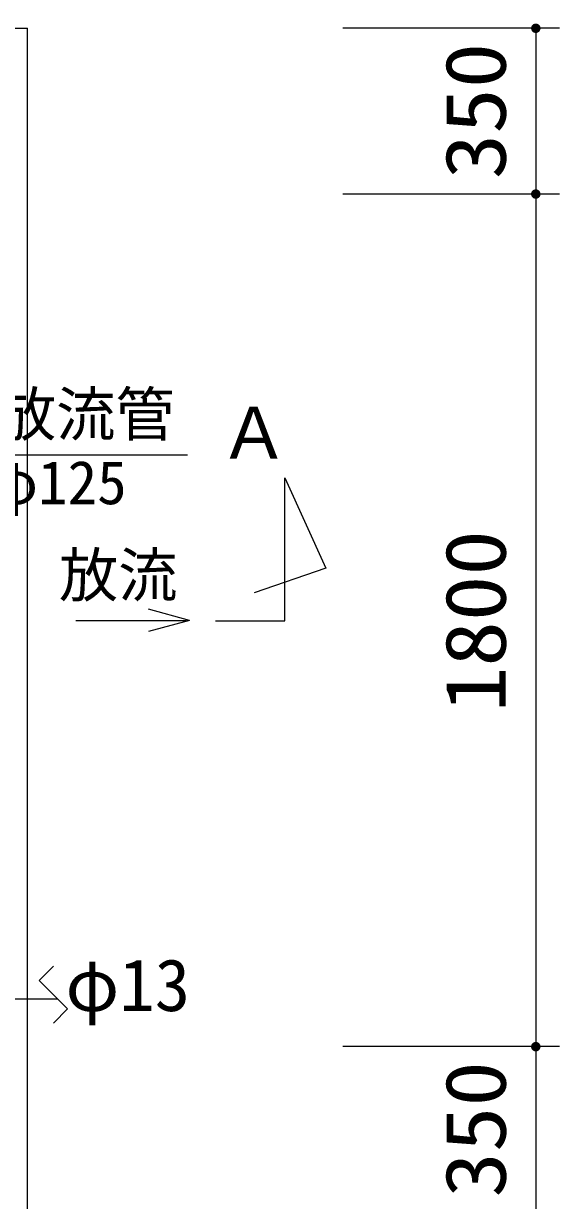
# Model space of a CAD drawing. Units: millimetres, scale not verified. Extents: x -14850 to 14850, y -10500 to 10500.
# Drawn here: x -6518 to -5386, y -474 to 2011 of the extents above; entities that cross this region are included whole.
import ezdxf
from ezdxf.enums import TextEntityAlignment as Align

# ---------------------------------------------------------------- set-up
doc = ezdxf.new("R2010")
doc.units = ezdxf.units.MM
doc.header["$LTSCALE"] = 50
for name, color, linetype, lineweight in [('0-0_機器', 3, 'Continuous', 25), ('0-1_空気管', 3, 'Continuous', 25), ('0-5_製作', 5, 'Continuous', 25)]:
    doc.layers.add(name, color=color, linetype=linetype, lineweight=lineweight)
doc.styles.add('ＭＳ ゴシック', font='')
doc.styles.get('ＭＳ ゴシック').set_extended_font_data('MS Gothic')

msp = doc.modelspace()

# ---------------------------------------------------------------- linework, layer by layer
at = {"layer": '0-0_機器', "color": 2}
for p in [(-10209.58, 2001.19), (-6509.58, -498.81)]:
    msp.add_line(p, (-6509.58, 2001.19), dxfattribs=at)
at = {"layer": '0-0_機器'}
msp.add_lwpolyline([(-6112.42, 750.36), (-5966.06, 750.36), (-5966.06, 1051.87), (-5879.54, 861.53), (-6030.94, 809.63)], dxfattribs=at)
at = {"layer": '0-1_空気管'}
msp.add_line((-6558.76, 1100.56), (-6171.52, 1100.56), dxfattribs=at)
at = {"layer": '0-1_空気管', "color": 4}
for p, q in [((-6167.19, 751.19), (-6254.13, 774.48)), ((-6407.47, 751.19), (-6173.43, 751.19)), ((-6167.19, 751.19), (-6254.13, 727.89))]:
    msp.add_line(p, q, dxfattribs=at)
at = {"layer": '0-5_製作', "color": 2}
for p, q in [((-5385.65, 2001.19), (-5843.22, 2001.19)), ((-5435.65, 2001.19), (-5435.65, 1651.19)), ((-5385.65, 1651.19), (-5843.22, 1651.19)), ((-5435.65, 1651.19), (-5435.65, -148.81)), ((-5385.65, -148.81), (-5843.22, -148.81)), ((-5435.65, -148.81), (-5435.65, -498.81))]:
    msp.add_line(p, q, dxfattribs=at)
at = {"layer": '0-5_製作', "color": 7}
for p, q in [((-6484.88, -9.04), (-6454.88, 20.96)), ((-6424.88, -69.04), (-6484.88, -9.04)), ((-6454.88, -99.04), (-6424.88, -69.04))]:
    msp.add_line(p, q, dxfattribs=at)
at = {"layer": '0-5_製作', "color": 6}
msp.add_line((-6445.1, -48.81), (-7276.08, -48.81), dxfattribs=at)
at = {"layer": '0-5_製作'}
for points in [[(-5442.5, 2008.48), (-5445.65, 2001.19), (-5443.36, 2007.56)], [(-5442.5, 2008.48), (-5435.65, 2001.19), (-5445.65, 2001.19)], [(-5443.36, 2007.56), (-5445.65, 2001.19), (-5445.63, 2001.81)], [(-5435.65, 2001.19), (-5445.57, 1999.93), (-5445.65, 2001.19)], [(-5443.36, 2007.56), (-5445.63, 2001.81), (-5444.09, 2006.54)], [(-5444.09, 2006.54), (-5445.63, 2001.81), (-5445.47, 2003.06)], [(-5435.65, 2001.19), (-5445.34, 1998.7), (-5445.57, 1999.93)], [(-5444.09, 2006.54), (-5445.47, 2003.06), (-5444.7, 2005.44)], [(-5444.7, 2005.44), (-5445.47, 2003.06), (-5445.16, 2004.28)], [(-5435.65, 2001.19), (-5444.95, 1997.51), (-5445.34, 1998.7)], [(-5435.65, 2001.19), (-5444.41, 1996.37), (-5444.95, 1997.51)], [(-5435.65, 2001.19), (-5443.74, 1995.31), (-5444.41, 1996.37)], [(-5435.65, 2001.19), (-5442.94, 1994.34), (-5443.74, 1995.31)], [(-5435.65, 2001.19), (-5442.02, 1993.48), (-5442.94, 1994.34)], [(-5441.53, 2009.28), (-5435.65, 2001.19), (-5442.5, 2008.48)], [(-5435.65, 2001.19), (-5441.01, 1992.74), (-5442.02, 1993.48)], [(-5440.47, 2009.95), (-5435.65, 2001.19), (-5441.53, 2009.28)], [(-5435.65, 2001.19), (-5439.91, 1992.14), (-5441.01, 1992.74)], [(-5439.33, 2010.48), (-5435.65, 2001.19), (-5440.47, 2009.95)], [(-5435.65, 2001.19), (-5438.74, 1991.68), (-5439.91, 1992.14)], [(-5438.14, 2010.87), (-5435.65, 2001.19), (-5439.33, 2010.48)], [(-5435.65, 1991.19), (-5438.74, 1991.68), (-5435.65, 2001.19)], [(-5435.65, 1991.19), (-5437.52, 1991.36), (-5438.74, 1991.68)], [(-5436.9, 2011.11), (-5435.65, 2001.19), (-5438.14, 2010.87)], [(-5435.65, 1991.19), (-5436.28, 1991.21), (-5437.52, 1991.36)], [(-5435.65, 2011.19), (-5435.65, 2001.19), (-5436.9, 2011.11)], [(-5435.02, 2011.17), (-5435.65, 2001.19), (-5435.65, 2011.19)], [(-5433.78, 2011.01), (-5435.65, 2001.19), (-5435.02, 2011.17)], [(-5432.56, 2010.7), (-5435.65, 2001.19), (-5433.78, 2011.01)], [(-5431.39, 2010.23), (-5435.65, 2001.19), (-5432.56, 2010.7)], [(-5431.39, 2010.23), (-5425.65, 2001.19), (-5435.65, 2001.19)], [(-5425.65, 2001.19), (-5435.65, 1991.19), (-5435.65, 2001.19)], [(-5425.65, 2001.19), (-5434.4, 1991.27), (-5435.65, 1991.19)], [(-5425.65, 2001.19), (-5433.16, 1991.5), (-5434.4, 1991.27)], [(-5425.65, 2001.19), (-5431.97, 1991.89), (-5433.16, 1991.5)], [(-5425.65, 2001.19), (-5430.83, 1992.42), (-5431.97, 1991.89)], [(-5430.29, 2009.63), (-5425.65, 2001.19), (-5431.39, 2010.23)], [(-5425.65, 2001.19), (-5429.77, 1993.1), (-5430.83, 1992.42)], [(-5429.28, 2008.89), (-5425.65, 2001.19), (-5430.29, 2009.63)], [(-5425.65, 2001.19), (-5428.81, 1993.9), (-5429.77, 1993.1)], [(-5428.36, 2008.03), (-5425.65, 2001.19), (-5429.28, 2008.89)], [(-5425.65, 2001.19), (-5427.95, 1994.81), (-5428.81, 1993.9)], [(-5427.56, 2007.06), (-5425.65, 2001.19), (-5428.36, 2008.03)], [(-5425.67, 2000.56), (-5427.95, 1994.81), (-5425.65, 2001.19)], [(-5425.67, 2000.56), (-5427.21, 1995.83), (-5427.95, 1994.81)], [(-5426.89, 2006), (-5425.65, 2001.19), (-5427.56, 2007.06)], [(-5425.83, 1999.31), (-5427.21, 1995.83), (-5425.67, 2000.56)], [(-5425.83, 1999.31), (-5426.6, 1996.93), (-5427.21, 1995.83)], [(-5426.35, 2004.87), (-5425.65, 2001.19), (-5426.89, 2006)], [(-5426.14, 1998.1), (-5426.6, 1996.93), (-5425.83, 1999.31)], [(-5425.96, 2003.67), (-5425.65, 2001.19), (-5426.35, 2004.87)], [(-5425.73, 2002.44), (-5425.65, 2001.19), (-5425.96, 2003.67)], [(-5443.36, 1657.56), (-5445.65, 1651.19), (-5444.09, 1656.54)], [(-5443.36, 1657.56), (-5435.65, 1651.19), (-5445.65, 1651.19)], [(-5444.09, 1656.54), (-5445.65, 1651.19), (-5445.63, 1651.81)], [(-5435.65, 1651.19), (-5445.57, 1649.93), (-5445.65, 1651.19)], [(-5444.09, 1656.54), (-5445.63, 1651.81), (-5444.7, 1655.44)], [(-5444.7, 1655.44), (-5445.63, 1651.81), (-5445.47, 1653.06)], [(-5435.65, 1651.19), (-5445.34, 1648.7), (-5445.57, 1649.93)], [(-5444.7, 1655.44), (-5445.47, 1653.06), (-5445.16, 1654.28)], [(-5435.65, 1651.19), (-5444.95, 1647.51), (-5445.34, 1648.7)], [(-5435.65, 1651.19), (-5444.41, 1646.37), (-5444.95, 1647.51)], [(-5435.65, 1651.19), (-5443.74, 1645.31), (-5444.41, 1646.37)], [(-5435.65, 1651.19), (-5442.94, 1644.34), (-5443.74, 1645.31)], [(-5442.5, 1658.48), (-5435.65, 1651.19), (-5443.36, 1657.56)], [(-5435.65, 1651.19), (-5442.02, 1643.48), (-5442.94, 1644.34)], [(-5441.53, 1659.28), (-5435.65, 1651.19), (-5442.5, 1658.48)], [(-5435.65, 1651.19), (-5441.01, 1642.74), (-5442.02, 1643.48)], [(-5440.47, 1659.95), (-5435.65, 1651.19), (-5441.53, 1659.28)], [(-5435.65, 1651.19), (-5439.91, 1642.14), (-5441.01, 1642.74)], [(-5439.33, 1660.48), (-5435.65, 1651.19), (-5440.47, 1659.95)], [(-5435.65, 1651.19), (-5438.74, 1641.68), (-5439.91, 1642.14)], [(-5438.14, 1660.87), (-5435.65, 1651.19), (-5439.33, 1660.48)], [(-5435.65, 1651.19), (-5437.52, 1641.36), (-5438.74, 1641.68)], [(-5436.9, 1661.11), (-5435.65, 1651.19), (-5438.14, 1660.87)], [(-5435.65, 1641.19), (-5437.52, 1641.36), (-5435.65, 1651.19)], [(-5435.65, 1641.19), (-5436.28, 1641.21), (-5437.52, 1641.36)], [(-5435.65, 1661.19), (-5435.65, 1651.19), (-5436.9, 1661.11)], [(-5435.02, 1661.17), (-5435.65, 1651.19), (-5435.65, 1661.19)], [(-5433.78, 1661.01), (-5435.65, 1651.19), (-5435.02, 1661.17)], [(-5432.56, 1660.7), (-5435.65, 1651.19), (-5433.78, 1661.01)], [(-5432.56, 1660.7), (-5425.65, 1651.19), (-5435.65, 1651.19)], [(-5425.65, 1651.19), (-5435.65, 1641.19), (-5435.65, 1651.19)], [(-5425.65, 1651.19), (-5434.4, 1641.27), (-5435.65, 1641.19)], [(-5425.65, 1651.19), (-5433.16, 1641.5), (-5434.4, 1641.27)], [(-5425.65, 1651.19), (-5431.97, 1641.89), (-5433.16, 1641.5)], [(-5431.39, 1660.23), (-5425.65, 1651.19), (-5432.56, 1660.7)], [(-5425.65, 1651.19), (-5430.83, 1642.42), (-5431.97, 1641.89)], [(-5430.29, 1659.63), (-5425.65, 1651.19), (-5431.39, 1660.23)], [(-5425.65, 1651.19), (-5429.77, 1643.1), (-5430.83, 1642.42)], [(-5429.28, 1658.89), (-5425.65, 1651.19), (-5430.29, 1659.63)], [(-5425.65, 1651.19), (-5428.81, 1643.9), (-5429.77, 1643.1)], [(-5428.36, 1658.03), (-5425.65, 1651.19), (-5429.28, 1658.89)], [(-5425.65, 1651.19), (-5427.95, 1644.81), (-5428.81, 1643.9)], [(-5427.56, 1657.06), (-5425.65, 1651.19), (-5428.36, 1658.03)], [(-5425.65, 1651.19), (-5427.21, 1645.83), (-5427.95, 1644.81)], [(-5426.89, 1656), (-5425.65, 1651.19), (-5427.56, 1657.06)], [(-5425.67, 1650.56), (-5427.21, 1645.83), (-5425.65, 1651.19)], [(-5425.67, 1650.56), (-5426.6, 1646.93), (-5427.21, 1645.83)], [(-5426.35, 1654.87), (-5425.65, 1651.19), (-5426.89, 1656)], [(-5425.83, 1649.31), (-5426.6, 1646.93), (-5425.67, 1650.56)], [(-5425.83, 1649.31), (-5426.14, 1648.1), (-5426.6, 1646.93)], [(-5425.96, 1653.67), (-5425.65, 1651.19), (-5426.35, 1654.87)], [(-5425.73, 1652.44), (-5425.65, 1651.19), (-5425.96, 1653.67)], [(-5445.63, -148.19), (-5435.65, -148.81), (-5445.65, -148.81)], [(-5435.65, -148.81), (-5445.57, -150.07), (-5445.65, -148.81)], [(-5445.47, -146.94), (-5435.65, -148.81), (-5445.63, -148.19)], [(-5435.65, -148.81), (-5445.34, -151.3), (-5445.57, -150.07)], [(-5445.16, -145.72), (-5435.65, -148.81), (-5445.47, -146.94)], [(-5435.65, -148.81), (-5444.95, -152.5), (-5445.34, -151.3)], [(-5444.7, -144.56), (-5435.65, -148.81), (-5445.16, -145.72)], [(-5435.65, -148.81), (-5444.41, -153.63), (-5444.95, -152.5)], [(-5444.09, -143.46), (-5435.65, -148.81), (-5444.7, -144.56)], [(-5435.65, -148.81), (-5443.74, -154.69), (-5444.41, -153.63)], [(-5443.36, -142.44), (-5435.65, -148.81), (-5444.09, -143.46)], [(-5435.65, -148.81), (-5442.94, -155.66), (-5443.74, -154.69)], [(-5442.5, -141.52), (-5435.65, -148.81), (-5443.36, -142.44)], [(-5435.65, -148.81), (-5442.02, -156.52), (-5442.94, -155.66)], [(-5441.53, -140.72), (-5435.65, -148.81), (-5442.5, -141.52)], [(-5435.65, -148.81), (-5441.01, -157.26), (-5442.02, -156.52)], [(-5440.47, -140.05), (-5435.65, -148.81), (-5441.53, -140.72)], [(-5435.65, -148.81), (-5439.91, -157.86), (-5441.01, -157.26)], [(-5439.33, -139.52), (-5435.65, -148.81), (-5440.47, -140.05)], [(-5435.65, -148.81), (-5438.74, -158.32), (-5439.91, -157.86)], [(-5438.14, -139.13), (-5435.65, -148.81), (-5439.33, -139.52)], [(-5435.65, -148.81), (-5437.52, -158.64), (-5438.74, -158.32)], [(-5436.9, -138.89), (-5435.65, -148.81), (-5438.14, -139.13)], [(-5435.65, -148.81), (-5436.28, -158.79), (-5437.52, -158.64)], [(-5435.65, -138.81), (-5435.65, -148.81), (-5436.9, -138.89)], [(-5435.65, -148.81), (-5435.65, -158.81), (-5436.28, -158.79)], [(-5435.65, -138.81), (-5425.65, -148.81), (-5435.65, -148.81)], [(-5435.02, -138.83), (-5425.65, -148.81), (-5435.65, -138.81)], [(-5435.65, -148.81), (-5434.4, -158.74), (-5435.65, -158.81)], [(-5425.65, -148.81), (-5434.4, -158.74), (-5435.65, -148.81)], [(-5433.78, -138.99), (-5425.65, -148.81), (-5435.02, -138.83)], [(-5425.65, -148.81), (-5433.16, -158.5), (-5434.4, -158.74)], [(-5432.56, -139.3), (-5425.65, -148.81), (-5433.78, -138.99)], [(-5425.65, -148.81), (-5431.97, -158.11), (-5433.16, -158.5)], [(-5431.39, -139.77), (-5425.65, -148.81), (-5432.56, -139.3)], [(-5425.65, -148.81), (-5430.83, -157.58), (-5431.97, -158.11)], [(-5430.29, -140.37), (-5425.65, -148.81), (-5431.39, -139.77)], [(-5425.65, -148.81), (-5429.77, -156.9), (-5430.83, -157.58)], [(-5429.28, -141.11), (-5425.65, -148.81), (-5430.29, -140.37)], [(-5425.65, -148.81), (-5428.81, -156.1), (-5429.77, -156.9)], [(-5428.36, -141.97), (-5425.65, -148.81), (-5429.28, -141.11)], [(-5425.65, -148.81), (-5427.95, -155.19), (-5428.81, -156.1)], [(-5427.56, -142.94), (-5425.65, -148.81), (-5428.36, -141.97)], [(-5425.65, -148.81), (-5427.21, -154.17), (-5427.95, -155.19)], [(-5426.89, -144), (-5425.65, -148.81), (-5427.56, -142.94)], [(-5425.65, -148.81), (-5426.6, -153.07), (-5427.21, -154.17)], [(-5426.35, -145.13), (-5425.65, -148.81), (-5426.89, -144)], [(-5425.65, -148.81), (-5426.14, -151.9), (-5426.6, -153.07)], [(-5425.96, -146.33), (-5425.65, -148.81), (-5426.35, -145.13)], [(-5425.65, -148.81), (-5425.83, -150.69), (-5426.14, -151.9)], [(-5425.73, -147.56), (-5425.65, -148.81), (-5425.96, -146.33)], [(-5425.65, -148.81), (-5425.67, -149.44), (-5425.83, -150.69)]]:
    msp.add_solid(points, dxfattribs=at)

# ---------------------------------------------------------------- texts
at = {"layer": '0-0_機器', "color": 4, "style": 'ＭＳ ゴシック'}
msp.add_text('Ａ', height=110, dxfattribs=at).set_placement((-6106.02, 1059.26), align=Align.BOTTOM_LEFT)
at = {"layer": '0-1_空気管', "color": 4, "style": 'ＭＳ ゴシック'}
for s, p in [('放流管', (-6574.11, 1113.05)), ('φ125', (-6582.12, 968.86)), ('放流', (-6442.99, 773.49))]:
    msp.add_text(s, height=91.79, dxfattribs=at).set_placement(p, align=Align.BOTTOM_LEFT)
at = {"layer": '0-5_製作', "color": 4, "style": 'ＭＳ ゴシック', "width": 1.1}
for s, p in [('350', (-5460.65, 1682.44)), ('1800', (-5460.65, 557.44)), ('350', (-5460.65, -467.56))]:
    msp.add_text(s, height=128.4, rotation=90, dxfattribs=at).set_placement(p, align=Align.BOTTOM_LEFT)
at = {"layer": '0-5_製作', "color": 4, "style": 'ＭＳ ゴシック'}
msp.add_text('φ13', height=110, dxfattribs=at).set_placement((-6429.29, -106.69), align=Align.BOTTOM_LEFT)

doc.saveas('drawing.dxf')
